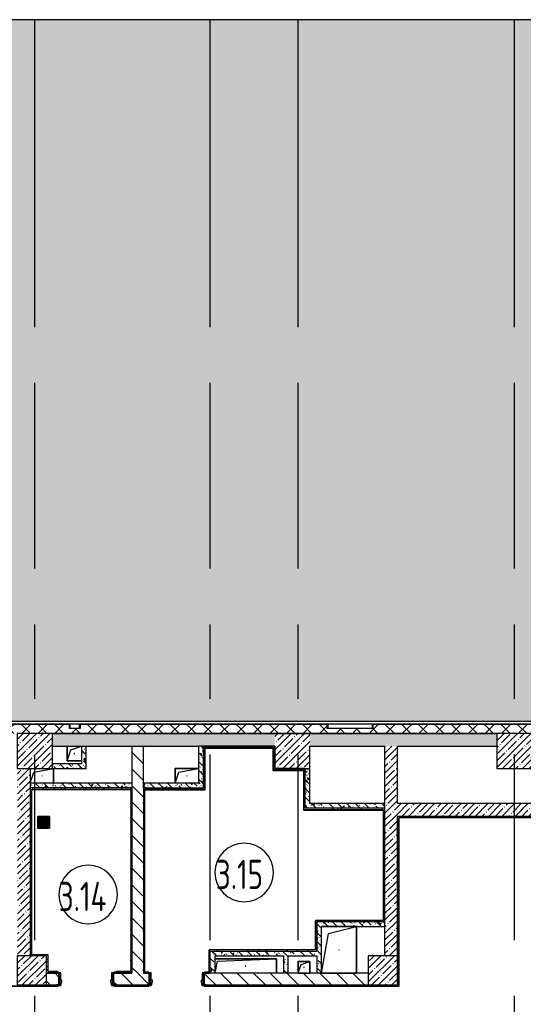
# Model space of a CAD drawing. Header units: millimetres. Extents: x -625 to 415037, y -3642 to 102118.
# Drawn here: x 302978 to 311587, y 10570 to 27400 of the extents above; entities that cross this region are included whole.
import ezdxf

# ---------------------------------------------------------------- set-up
doc = ezdxf.new("R2010")
doc.units = ezdxf.units.MM
doc.linetypes.add('Осевая', pattern=[6350, 1270, -952.5, 3175, -952.5])
for name, color, linetype, lineweight in [('A-AREA-IDEN', 7, 'Continuous', 9), ('A-DETL-2', 7, 'Continuous', 5), ('A-DOOR-FRAM-2', 7, 'Continuous', 5), ('A-GENM', 7, 'Continuous', 9), ('A-WALL', 7, 'Continuous', 5), ('I-WALL', 7, 'Continuous', 5), ('S-COLS', 7, 'Continuous', 9), ('S-COLS-1', 7, 'Continuous', 5), ('Оси', 7, 'Continuous', 9), ('Оси-2', 7, 'Осевая', 9)]:
    doc.layers.add(name, color=color, linetype=linetype, lineweight=lineweight)
doc.layers.add('A-AREA-PATT-3', color=7, linetype='Continuous', lineweight=5, true_color=0xe6fae8, transparency=1)
for name, color, linetype, lineweight, true_color in [('A-DETL-GENF-3', 7, 'Continuous', 9, 0xc0c0c0), ('A-DOOR-1', 7, 'Continuous', 5, 0xc0c0c0), ('A-DOOR-FRAM-1', 7, 'Continuous', 5, 0xc0c0c0), ('A-WALL-1', 9, 'Continuous', 5, 0x808080), ('A-WALL-FNSH-1', 9, 'Continuous', 5, 0x808080)]:
    doc.layers.add(name, color=color, linetype=linetype, lineweight=lineweight, true_color=true_color)
doc.layers.get('A-DOOR-1').off()
doc.styles.add('СПДС', font='ГОСТ тип А.ttf', dxfattribs={"width": 0.9})
pattern_1 = [(135, (289227.4, 1e-08), (-141.4214, -141.4214), [])]
pattern_2 = [(45, (-296.384, 164.685), (-14.1421, 14.1421), []), (135, (-296.384, 164.685), (-14.1421, -14.1421), [])]
pattern_3 = [(45, (289227.4, 1e-08), (-114.04925, 114.04925), []), (45, (289341.45, 1e-08), (-114.04925, 114.04925), [201.612, -40.322, 6.706, -33.617])]
pattern_4 = [(135, (289227.4, 1e-08), (-150.8683, -150.8683), [213.36, -35.56, 7.112, -35.56]), (135, (289227.4, 150.77), (-150.8683, -150.8683), []), (50, (289227.4, 1e-08), (255.0577, -22.3145), [26.67, -293.37]), (355, (289227.4, 1e-08), (-49.3404, 267.4791), [21.336, -234.696]), (100.451, (289248.66, -1.86), (205.7195, 245.1636), [22.666, -249.326]), (46.184, (289227.4, 71.12), (379.511, -58.86), [40.005, -440.055]), (96.636, (289259.03, 66.2), (332.3634, 346.399), [33.999, -373.989]), (351.184, (289227.4, 71.12), (332.367, 346.395), [32.004, -352.044]), (21, (289262.96, 53.34), (212.2602, -143.1711), [26.67, -293.37]), (326, (289262.96, 53.34), (86.5224, 257.8632), [21.336, -234.696]), (71.451, (289280.65, 41.4), (298.784, 114.69), [22.666, -249.326]), (37.5, (289227.4, 1e-08), (4.32385, 118.3775), [6.706, -225.146, 6.706, -231.546, -235.585]), (37.5, (289227.4, 1e-08), (4.32385, 118.3775), [-470.103, 6.706, -228.879]), (7.5, (289227.4, 1e-08), (93.5476, 140.2533), [6.706, -129.134, 6.706, -219.812, -89.789]), (7.5, (289227.4, 1e-08), (93.5476, 140.2533), [-362.356, 6.706, -83.083]), (327.5, (289148.1, 1e-08), (189.82734, -8.0202), [6.706, -82.194, 6.706, -270.662, -368.046]), (327.5, (289148.1, 1e-08), (189.82734, -8.0202), [-366.268, 6.706, -361.34]), (317.5, (289112.54, 1e-08), (207.3811, 35.5976), [6.706, -108.864, 6.706, -177.495, -261.366]), (317.5, (289112.54, 1e-08), (207.3811, 35.5976), [-299.771, 6.706, -254.66])]
pattern_5 = [(0, (289227.4, 1e-08), (243.84, 60.96), [20.117, -162.763, 20.117, -162.763, -975.36]), (0, (289227.4, 1e-08), (243.84, 60.96), [-365.76, 20.117, -345.643, 20.117, -162.763, -426.72]), (0, (289227.4, 1e-08), (243.84, 60.96), [-914.4, 20.117, -101.803, 20.117, -284.683]), (120, (289318.84, 30.48), (-174.71291, 180.69163), [20.117, -162.763, 20.117, -162.763, -975.36]), (120, (289318.84, 30.48), (-174.71291, 180.69163), [-365.76, 20.117, -345.643, 20.117, -162.763, -426.72]), (120, (289318.84, 30.48), (-174.71291, 180.69163), [-914.4, 20.117, -101.803, 20.117, -284.683]), (240, (289349.32, 152.4), (-69.12709, -241.65163), [20.117, -162.763, 20.117, -162.763, -975.36]), (240, (289349.32, 152.4), (-69.12709, -241.65163), [-365.76, 20.117, -345.643, 20.117, -162.763, -426.72]), (240, (289349.32, 152.4), (-69.12709, -241.65163), [-914.4, 20.117, -101.803, 20.117, -284.683])]

# ---------------------------------------------------------------- blocks, each defined once
blk = doc.blocks.new('BSC_Колонна _Прямоугольная - 600х600-V527-Объем проектирования 3 этажа')
at = {"layer": 'S-COLS-1'}
h = blk.add_hatch(dxfattribs=at)
h.set_pattern_fill('FP_25', color=256, style=0, pattern_type=2)
h.set_pattern_definition([(45, (-14010, -14900), (-114.0493, 114.0493), []), (45, (-13895.95, -14900), (-114.0493, 114.0493), [201.612, -40.322, 6.706, -33.617])])
h.paths.add_polyline_path([(-239, -300), (300, -300), (300, 300), (-300, 300), (-300, -300)])
for p, q in [((300, 300), (-300, 300)), ((-300, 300), (-300, -300)), ((300, -300), (300, 300)), ((-300, -300), (300, -300))]:
    blk.add_line(p, q, dxfattribs=at)
blk = doc.blocks.new('110_Дверь_СКБ_1Ст_Внутренняя1 - Д-7_п__950x2100h_Туалет EW30-32897972-Объем проектирования 3 этажа')
at = {"layer": 'A-DOOR-FRAM-2'}
h = blk.add_hatch(dxfattribs=at)
h.set_pattern_fill('FP_34', color=256, style=0, pattern_type=2)
h.set_pattern_definition(pattern_2)
h.paths.add_polyline_path([(-463, 100), (-463, -100), (-438, -100), (-438, 100)])
at = {"layer": 'A-DOOR-FRAM-1'}
for p, q in [((-423, 108), (-493, 108)), ((-493, 108), (-493, 100)), ((-493, 100), (-423, 100)), ((-438, 100), (-463, 100)), ((-463, 100), (-463, -100)), ((-413, 100), (-438, 100)), ((-438, 100), (-438, 20)), ((-438, -100), (-438, 100)), ((-423, 100), (-438, 100)), ((-438, 100), (-438, 99)), ((-438, 99), (-423, 99)), ((-438, 20), (-403, 20)), ((-423, 20), (-438, 20)), ((-438, 20), (-438, -100)), ((-423, 100), (-423, 108)), ((-423, 99), (-423, 100)), ((-423, -100), (-423, 20)), ((-413, 60), (-413, 100)), ((-403, 60), (-413, 60)), ((-403, 20), (-403, 60)), ((437, 60), (427, 60)), ((427, 60), (427, 20)), ((427, 20), (462, 20)), ((437, 100), (437, 60)), ((462, 100), (437, 100)), ((517, 108), (447, 108)), ((447, 108), (447, 100)), ((462, 100), (447, 100)), ((447, 100), (447, 99)), ((447, 100), (517, 100)), ((447, 99), (462, 99)), ((462, 20), (447, 20)), ((447, 20), (447, -100)), ((462, 20), (462, 100)), ((487, 100), (462, 100)), ((462, 100), (462, -100)), ((462, 99), (462, 100)), ((462, -100), (462, 20)), ((487, -100), (487, 100)), ((517, 100), (517, 108)), ((-423, -100), (-493, -100)), ((-493, -100), (-493, -108)), ((-493, -108), (-423, -108)), ((-463, -100), (-438, -100)), ((-438, -100), (-423, -100)), ((-423, -108), (-423, -100)), ((447, -100), (462, -100)), ((517, -100), (447, -100)), ((447, -100), (447, -108)), ((447, -108), (517, -108)), ((462, -100), (487, -100)), ((517, -108), (517, -100))]:
    blk.add_line(p, q, dxfattribs=at)
blk = doc.blocks.new('110_Дверь_СКБ_1Ст_Внутренняя1 - Д-7_п__950x2100h_Туалет-32491181-Объем проектирования 3 этажа')
at = {"layer": 'A-DOOR-FRAM-2'}
h = blk.add_hatch(dxfattribs=at)
h.set_pattern_fill('FP_34', color=256, style=0, pattern_type=2)
h.set_pattern_definition(pattern_2)
h.paths.add_polyline_path([(-438, 100), (-463, 99), (-463, -100), (-438, -98), (-438, 99)])
at = {"layer": 'A-DOOR-FRAM-1'}
for p, q in [((-423, 108), (-493, 108)), ((-493, 108), (-493, 100)), ((-493, 100), (-423, 100)), ((-438, 100), (-463, 100)), ((-463, 100), (-463, -100)), ((-413, 100), (-438, 100)), ((-438, 100), (-438, 20)), ((-438, -100), (-438, 100)), ((-423, 100), (-438, 100)), ((-438, 100), (-438, 99)), ((-438, 99), (-423, 99)), ((-438, 20), (-403, 20)), ((-423, 20), (-438, 20)), ((-438, 20), (-438, -100)), ((-423, 100), (-423, 108)), ((-423, 99), (-423, 100)), ((-423, -100), (-423, 20)), ((-413, 60), (-413, 100)), ((-403, 60), (-413, 60)), ((-403, 20), (-403, 60)), ((437, 60), (427, 60)), ((427, 60), (427, 20)), ((427, 20), (462, 20)), ((437, 100), (437, 60)), ((462, 100), (437, 100)), ((517, 108), (447, 108)), ((447, 108), (447, 100)), ((462, 100), (447, 100)), ((447, 100), (447, 99)), ((447, 100), (517, 100)), ((447, 99), (462, 99)), ((462, 20), (447, 20)), ((447, 20), (447, -100)), ((462, 20), (462, 100)), ((487, 100), (462, 100)), ((462, 100), (462, -100)), ((462, 99), (462, 100)), ((462, -100), (462, 20)), ((487, -100), (487, 100)), ((517, 100), (517, 108)), ((-423, -100), (-493, -100)), ((-493, -100), (-493, -108)), ((-493, -108), (-423, -108)), ((-463, -100), (-438, -100)), ((-438, -100), (-423, -100)), ((-423, -108), (-423, -100)), ((447, -100), (462, -100)), ((517, -100), (447, -100)), ((447, -100), (447, -108)), ((447, -108), (517, -108)), ((462, -100), (487, -100)), ((517, -108), (517, -100))]:
    blk.add_line(p, q, dxfattribs=at)
blk = doc.blocks.new('BSC_Колонна _Прямоугольная - 500х500-V561-Объем проектирования 3 этажа')
at = {"layer": 'S-COLS-1'}
h = blk.add_hatch(dxfattribs=at)
h.set_pattern_fill('FP_103', color=256, style=0, pattern_type=2)
h.set_pattern_definition([(45, (-19960, -11150), (-114.0493, 114.0493), []), (45, (-19845.95, -11150), (-114.0493, 114.0493), [201.613, -40.323, 6.706, -33.617])])
h.paths.add_polyline_path([(10, -250), (250, -250), (250, 250), (-250, 250), (-250, -250)])
for p, q in [((250, 250), (-250, 250)), ((-250, 250), (-250, -250)), ((250, -250), (250, 250)), ((-250, -250), (250, -250))]:
    blk.add_line(p, q, dxfattribs=at)
blk = doc.blocks.new('GM_Отверстие прямоугольное _в плите_ - Отверстие-21608683-Объем проектирования 3 этажа')
at = {"layer": 'A-GENM'}
for p, q in [((-200, -125), (-200, 125)), ((-200, 125), (200, 125)), ((200, 125), (-200, 125)), ((-200, 125), (-200, -125)), ((-200, -125), (-138, 62)), ((-138, 62), (200, 125))]:
    blk.add_line(p, q, dxfattribs=at)
for start, end in [(360, 180), (180, 360)]:
    blk.add_arc((0, 0), 2.5, start, end, dxfattribs=at)
blk = doc.blocks.new('GM_Отверстие прямоугольное _в плите_ - Отверстие-V588-Объем проектирования 3 этажа')
at = {"layer": 'A-GENM'}
for p, q in [((-200, -125), (-138, 62)), ((-138, 62), (200, 125)), ((200, 125), (200, -125)), ((200, -125), (200, 125))]:
    blk.add_line(p, q, dxfattribs=at)
for start, end in [(360, 180), (180, 360)]:
    blk.add_arc((0, 0), 2.5, start, end, dxfattribs=at)
blk = doc.blocks.new('GM_Отверстие прямоугольное _в плите_ - Отверстие-21611859-Объем проектирования 3 этажа')
at = {"layer": 'A-GENM'}
for p, q in [((-100, -100), (-100, 100)), ((-100, 100), (100, 100)), ((100, 100), (-100, 100)), ((-100, 100), (-100, -100)), ((-100, -100), (-50, 50)), ((-50, 50), (100, 100)), ((100, 100), (100, -100)), ((100, -100), (100, 100)), ((100, -100), (-100, -100)), ((-100, -100), (100, -100))]:
    blk.add_line(p, q, dxfattribs=at)
for start, end in [(360, 180), (180, 360)]:
    blk.add_arc((0, 0), 2.5, start, end, dxfattribs=at)
blk = doc.blocks.new('BSC_Колонна _Прямоугольная - 500х500-V603-Объем проектирования 3 этажа')
at = {"layer": 'S-COLS-1'}
h = blk.add_hatch(dxfattribs=at)
h.set_pattern_fill('FP_139', color=256, style=0, pattern_type=2)
h.set_pattern_definition([(45, (-13960, -11150), (-114.0493, 114.0493), []), (45, (-13845.95, -11150), (-114.0493, 114.0493), [201.612, -40.322, 6.706, -33.617])])
h.paths.add_polyline_path([(-250, -250), (250, -250), (250, 250), (-250, 248), (-250, -250)])
for p, q in [((250, 250), (-250, 250)), ((-250, 250), (-250, -250)), ((250, -250), (250, 250)), ((-250, -250), (250, -250))]:
    blk.add_line(p, q, dxfattribs=at)
blk = doc.blocks.new('BSC_Колонна _Прямоугольная - 600х600-V604-Объем проектирования 3 этажа')
at = {"layer": 'S-COLS-1'}
h = blk.add_hatch(dxfattribs=at)
h.set_pattern_fill('FP_144', color=256, style=0, pattern_type=2)
h.set_pattern_definition([(45, (-22210, -14900), (-114.0493, 114.0493), []), (45, (-22095.95, -14900), (-114.0493, 114.0493), [201.613, -40.323, 6.706, -33.617])])
h.paths.add_polyline_path([(-300, -300), (300, -300), (300, 300), (-300, 300), (-300, 80)])
for p, q in [((300, 300), (-300, 300)), ((-300, 300), (-300, -300)), ((300, -300), (300, 300)), ((-300, -300), (300, -300))]:
    blk.add_line(p, q, dxfattribs=at)
blk = doc.blocks.new('GM_Отверстие прямоугольное _в плите_ - Отверстие-21987052-Объем проектирования 3 этажа')
at = {"layer": 'A-GENM'}
for p, q in [((-525, 125), (525, 125)), ((525, 125), (-525, 125)), ((-525, -125), (-483, 83)), ((-483, 83), (525, 125)), ((525, 125), (525, -125)), ((525, -125), (525, 125))]:
    blk.add_line(p, q, dxfattribs=at)
for start, end in [(360, 180), (180, 360)]:
    blk.add_arc((0, 0), 2.5, start, end, dxfattribs=at)
blk = doc.blocks.new('GM_Отверстие прямоугольное _в плите_ - Отверстие-21987212-Объем проектирования 3 этажа')
at = {"layer": 'A-GENM'}
for p, q in [((-300, 400), (300, 400)), ((300, 400), (-300, 400)), ((-180, 280), (300, 400)), ((300, 400), (300, -400)), ((300, -400), (300, 400)), ((-300, -400), (-180, 280)), ((300, -400), (-300, -400)), ((-300, -400), (300, -400))]:
    blk.add_line(p, q, dxfattribs=at)
for start, end in [(360, 180), (180, 360)]:
    blk.add_arc((0, 0), 2.5, start, end, dxfattribs=at)
blk = doc.blocks.new('GM_Отверстие прямоугольное _в плите_ - Отверстие-V610-Объем проектирования 3 этажа')
at = {"layer": 'A-GENM'}
for p, q in [((-100, -100), (-100, 100)), ((-100, 100), (100, 100)), ((100, 100), (-100, 100)), ((-100, 100), (-100, -100)), ((-100, -100), (-50, 50)), ((-50, 50), (100, 100)), ((100, 100), (100, -100)), ((100, -100), (100, 100)), ((100, -100), (-100, -100)), ((-100, -100), (100, -100))]:
    blk.add_line(p, q, dxfattribs=at)
for start, end in [(360, 180), (180, 360)]:
    blk.add_arc((0, 0), 2.5, start, end, dxfattribs=at)
blk = doc.blocks.new('Уголок вложенный - Уголок вложенный-23831105-Объем проектирования 3 этажа')
at = {"layer": 'A-GENM'}
for p, q in [((24357, 15365), (24437, 15365)), ((24357, 15361), (24357, 15365)), ((24421, 15358), (24360, 15358)), ((24430, 15288), (24430, 15349)), ((24437, 15365), (24437, 15285)), ((24437, 15285), (24433, 15285))]:
    blk.add_line(p, q, dxfattribs=at)
at = {"layer": 'A-GENM', "flags": 128}
for points in [[(24360, 15358), (24360, 15358), (24359, 15358), (24358, 15359), (24358, 15359), (24358, 15360), (24357, 15360), (24357, 15361)], [(24430, 15349), (24430, 15351), (24429, 15353), (24428, 15355), (24427, 15356), (24425, 15357), (24423, 15358), (24421, 15358)], [(24433, 15285), (24433, 15285), (24432, 15285), (24431, 15286), (24431, 15286), (24431, 15287), (24430, 15287), (24430, 15288)]]:
    blk.add_lwpolyline(points, dxfattribs=at)
blk = doc.blocks.new('Уголок вложенный - Уголок вложенный-V635-Объем проектирования 3 этажа')
at = {"layer": 'A-GENM'}
for p, q in [((25603, 15365), (25683, 15365)), ((25603, 15285), (25603, 15365)), ((25610, 15349), (25610, 15288)), ((25680, 15358), (25619, 15358)), ((25683, 15365), (25683, 15361)), ((25607, 15285), (25603, 15285))]:
    blk.add_line(p, q, dxfattribs=at)
at = {"layer": 'A-GENM', "flags": 128}
for points in [[(25619, 15358), (25617, 15358), (25615, 15357), (25614, 15356), (25612, 15355), (25611, 15353), (25610, 15351), (25610, 15349)], [(25683, 15361), (25683, 15360), (25683, 15360), (25683, 15359), (25682, 15359), (25682, 15358), (25681, 15358), (25680, 15358)], [(25610, 15288), (25610, 15287), (25610, 15287), (25610, 15286), (25609, 15286), (25609, 15285), (25608, 15285), (25607, 15285)]]:
    blk.add_lwpolyline(points, dxfattribs=at)
blk = doc.blocks.new('Уголок вложенный - Уголок вложенный-V636-Объем проектирования 3 этажа')
at = {"layer": 'A-GENM'}
for p, q in [((18937, 15361), (18937, 15365)), ((19003, 15358), (19001, 15358)), ((19010, 15349), (19010, 15351)), ((19017, 15365), (19783, 15365)), ((19790, 15351), (19790, 15349)), ((19799, 15358), (19797, 15358)), ((19863, 15365), (19863, 15361)), ((19017, 15285), (19013, 15285)), ((19783, 15285), (19017, 15285)), ((19787, 15285), (19783, 15285))]:
    blk.add_line(p, q, dxfattribs=at)
at = {"layer": 'A-GENM', "flags": 128}
for points in [[(18939, 15358), (18939, 15358), (18938, 15359), (18938, 15359), (18937, 15360), (18937, 15360), (18937, 15361)], [(19863, 15361), (19863, 15360), (19863, 15360), (19862, 15359), (19862, 15359), (19861, 15358), (19861, 15358)], [(19013, 15285), (19012, 15285), (19012, 15285), (19011, 15286), (19011, 15286), (19010, 15287), (19010, 15287)], [(19790, 15287), (19790, 15287), (19789, 15286), (19789, 15286), (19788, 15285), (19788, 15285), (19787, 15285)]]:
    blk.add_lwpolyline(points, dxfattribs=at)
blk = doc.blocks.new('GM_Отверстие прямоугольное _в плите_ - Отверстие-V645-Объем проектирования 3 этажа')
at = {"layer": 'A-GENM'}
for p, q in [((-125, -125), (-125, 125)), ((-125, 125), (-125, -125)), ((-125, -125), (-62.5, 62.5)), ((-62.5, 62.5), (125, 125)), ((125, -125), (-125, -125)), ((-125, -125), (125, -125))]:
    blk.add_line(p, q, dxfattribs=at)
for start, end in [(360, 180), (180, 360)]:
    blk.add_arc((0, 0), 2.5, start, end, dxfattribs=at)
blk = doc.blocks.new('Уголок вложенный - Уголок вложенный-23964580-Объем проектирования 3 этажа')
at = {"layer": 'A-GENM'}
for p, q in [((14530, 15365), (14610, 15365)), ((14530, 15361), (14530, 15365)), ((14594, 15358), (14533, 15358)), ((14603, 15288), (14603, 15349)), ((14610, 15365), (14610, 15285)), ((14610, 15285), (14606, 15285))]:
    blk.add_line(p, q, dxfattribs=at)
at = {"layer": 'A-GENM', "flags": 128}
for points in [[(14533, 15358), (14532, 15358), (14532, 15358), (14531, 15359), (14531, 15359), (14530, 15360), (14530, 15360), (14530, 15361)], [(14603, 15349), (14603, 15351), (14602, 15353), (14601, 15355), (14600, 15356), (14598, 15357), (14596, 15358), (14594, 15358)], [(14606, 15285), (14605, 15285), (14605, 15285), (14604, 15286), (14604, 15286), (14603, 15287), (14603, 15287), (14603, 15288)]]:
    blk.add_lwpolyline(points, dxfattribs=at)
blk = doc.blocks.new('Уголок вложенный - Уголок вложенный-V646-Объем проектирования 3 этажа')
at = {"layer": 'A-GENM'}
for p, q in [((14776, 15365), (14856, 15365)), ((14776, 15285), (14776, 15365)), ((14783, 15349), (14783, 15288)), ((14853, 15358), (14792, 15358)), ((14856, 15365), (14856, 15361)), ((14780, 15285), (14776, 15285))]:
    blk.add_line(p, q, dxfattribs=at)
at = {"layer": 'A-GENM', "flags": 128}
for points in [[(14792, 15358), (14790, 15358), (14788, 15357), (14786, 15356), (14785, 15355), (14784, 15353), (14783, 15351), (14783, 15349)], [(14856, 15361), (14856, 15360), (14856, 15360), (14855, 15359), (14855, 15359), (14854, 15358), (14854, 15358), (14853, 15358)], [(14783, 15288), (14783, 15287), (14783, 15287), (14782, 15286), (14782, 15286), (14781, 15285), (14781, 15285), (14780, 15285)]]:
    blk.add_lwpolyline(points, dxfattribs=at)
blk = doc.blocks.new('Уголок вложенный - Уголок вложенный-V647-Объем проектирования 3 этажа')
at = {"layer": 'A-GENM'}
for p, q in [((14530, 15361), (14530, 15365)), ((14596, 15358), (14594, 15358)), ((14603, 15349), (14603, 15351)), ((14610, 15365), (14776, 15365)), ((14783, 15351), (14783, 15349)), ((14792, 15358), (14790, 15358)), ((14856, 15365), (14856, 15361)), ((14610, 15285), (14606, 15285)), ((14776, 15285), (14610, 15285)), ((14780, 15285), (14776, 15285))]:
    blk.add_line(p, q, dxfattribs=at)
at = {"layer": 'A-GENM', "flags": 128}
for points in [[(14532, 15358), (14532, 15358), (14531, 15359), (14531, 15359), (14530, 15360), (14530, 15360), (14530, 15361)], [(14856, 15361), (14856, 15360), (14856, 15360), (14855, 15359), (14855, 15359), (14854, 15358), (14854, 15358)], [(14606, 15285), (14605, 15285), (14605, 15285), (14604, 15286), (14604, 15286), (14603, 15287), (14603, 15287)], [(14783, 15287), (14783, 15287), (14782, 15286), (14782, 15286), (14781, 15285), (14781, 15285), (14780, 15285)]]:
    blk.add_lwpolyline(points, dxfattribs=at)
blk = doc.blocks.new('Марка_Помещения - Номер-25198446-Объем проектирования 3 этажа')
at = {"layer": 'A-AREA-IDEN'}
for start, end in [(360, 180), (180, 360)]:
    blk.add_arc((0, 0), 2.5, start, end, dxfattribs=at)

msp = doc.modelspace()

# ---------------------------------------------------------------- hatches: boundary and pattern name
at = {"layer": 'A-AREA-PATT-3'}
msp.add_hatch(color=256, dxfattribs=at).paths.add_polyline_path([(303288, 13579), (303488, 13579), (303488, 13779), (303288, 13779)])
at = {"layer": 'A-DETL-GENF-3'}
msp.add_hatch(color=256, dxfattribs=at).paths.add_polyline_path([(343247, 11900), (355387, 11900), (355387, 12300), (355747, 12300), (355747, 27340), (331147, 27340), (331147, 23880), (323147, 23880), (323147, 27400), (289007, 27400), (289007, 15407), (331607, 15407), (331607, 12300), (332007, 12300), (332007, 11900), (341137, 11900)])
at = {"layer": 'A-WALL'}
h = msp.add_hatch(dxfattribs=at)
h.set_pattern_fill('FP_24', color=256, style=0, pattern_type=2)
h.set_pattern_definition([(45, (289227.4, 1e-08), (-141.4214, 141.4214), []), (135, (289227.4, 1e-08), (-141.4214, -141.4214), [])])
h.paths.add_polyline_path([(327735, 15200), (331387, 15200), (331387, 15350), (327037, 15350), (327037, 15200), (327497, 15200)])
h.paths.add_polyline_path([(303543, 15200), (321337, 15200), (321337, 15350), (314838, 15349), (314838, 15288), (314831, 15285), (313665, 15285), (313658, 15288), (313658, 15350), (309017, 15349), (309017, 15288), (309010, 15285), (308244, 15285), (308237, 15288), (308237, 15350), (304010, 15349), (304010, 15288), (304003, 15285), (303837, 15285), (303830, 15288), (303830, 15350), (302087, 15350), (302087, 15200), (303537, 15200)])
h.paths.add_polyline_path([(289117, 15200), (295987, 15200), (295987, 15350), (289267, 15350), (289267, 15293), (289117, 15293)])
h.paths.add_polyline_path([(322857, 15200), (322987, 15200), (322987, 15350), (322837, 15350), (322837, 15200)])
h.paths.add_polyline_path([(298987, 15200), (298987, 15350), (298387, 15350), (298387, 15200)])
h.paths.add_polyline_path([(323887, 15200), (324637, 15200), (324637, 15350), (323887, 15350)])
h.paths.add_polyline_path([(297487, 15200), (297487, 15350), (296887, 15350), (296887, 15200)])
h.paths.add_polyline_path([(322237, 15200), (322467, 15200), (322467, 15350), (322237, 15350), (322237, 15218)])
at = {"layer": 'I-WALL'}
h = msp.add_hatch(dxfattribs=at)
h.set_pattern_fill('FP_1', color=256, style=0, pattern_type=2)
h.set_pattern_definition(pattern_3)
h.paths.add_polyline_path([(304866, 14980), (307338, 14980), (307338, 15200), (303537, 15200), (303537, 14980), (304117, 14980)])
h.paths.add_polyline_path([(321009, 14980), (321337, 14980), (321337, 15200), (319837, 15200), (319837, 14980), (320989, 14980)])
h.paths.add_polyline_path([(309437, 14980), (311137, 14980), (311137, 15200), (307938, 15200), (307938, 14980), (309217, 14980)])
h.paths.add_polyline_path([(319237, 14980), (319237, 15200), (315637, 15200), (315637, 14980), (317187, 14980)])
h.paths.add_polyline_path([(315037, 14980), (315037, 15200), (311737, 15200), (311737, 14980), (314964, 14980)])
h = msp.add_hatch(dxfattribs=at)
h.set_pattern_fill('FP_41', color=256, style=0, pattern_type=2)
h.set_pattern_definition(pattern_4)
h.paths.add_polyline_path([(304037, 14680), (304117, 14680), (304117, 14980), (304037, 14980), (304037, 14730)])
h = msp.add_hatch(dxfattribs=at)
h.set_pattern_fill('FP_23', color=256, style=0, pattern_type=2)
h.set_pattern_definition(pattern_1)
h.paths.add_polyline_path([(304897, 11100), (305097, 11100), (305097, 14980), (304897, 14980), (304897, 11131)])
h = msp.add_hatch(dxfattribs=at)
h.set_pattern_fill('FP_41', color=256, style=0, pattern_type=2)
h.set_pattern_definition(pattern_4)
h.paths.add_polyline_path([(306117, 14350), (306116, 14980), (306037, 14980), (306037, 14350)])
h = msp.add_hatch(dxfattribs=at)
h.set_pattern_fill('FP_191', color=256, style=0, pattern_type=2)
h.set_pattern_definition(pattern_5)
h.paths.add_polyline_path([(306117, 14960), (307318, 14960), (307318, 14980), (306117, 14980)])
h = msp.add_hatch(dxfattribs=at)
h.set_pattern_fill('FP_191', color=256, style=0, pattern_type=2)
h.set_pattern_definition(pattern_5)
h.paths.add_polyline_path([(307318, 14600), (307338, 14600), (307338, 14980), (307318, 14980), (307318, 14949)])
h = msp.add_hatch(dxfattribs=at)
h.set_pattern_fill('FP_1', color=256, style=0, pattern_type=2)
h.set_pattern_definition(pattern_3)
h.paths.add_polyline_path([(309217, 11400), (309437, 11400), (309437, 14980), (309217, 14980), (309217, 11902)])
h = msp.add_hatch(dxfattribs=at)
h.set_pattern_fill('FP_191', color=256, style=0, pattern_type=2)
h.set_pattern_definition(pattern_5)
h.paths.add_polyline_path([(306137, 14250), (306137, 14960), (306117, 14960), (306117, 14250)])
for points in [[(306138, 14249), (306149, 14250), (306149, 14960), (306138, 14960), (306138, 14250)], [(307307, 14949), (307318, 14949), (307318, 14960), (306149, 14960), (306149, 14949), (306262, 14949)], [(307307, 14569), (307318, 14569), (307318, 14949), (307307, 14949), (307307, 14577)], [(307838, 13889), (307838, 14569), (307827, 14580), (307827, 13889), (307830, 13889)], [(304877, 14239), (304877, 14250), (303178, 14250), (303178, 14239), (304866, 14239)], [(303178, 11420), (303189, 11420), (303189, 14239), (303178, 14239), (303178, 11431)], [(304877, 11131), (304877, 14239), (304866, 14239), (304866, 11131)], [(306137, 14238), (306149, 14238), (306149, 14249), (305118, 14247), (305118, 14238), (306117, 14238)], [(307838, 13889), (309197, 13889), (309197, 13900), (307838, 13900)], [(303457, 11420), (303468, 11420), (303468, 11431), (303189, 11431), (303189, 11420), (303437, 11420)], [(303457, 11120), (303468, 11120), (303468, 11420), (303457, 11420), (303457, 11121)]]:
    msp.add_hatch(color=256, dxfattribs=at).paths.add_polyline_path(points)
h = msp.add_hatch(dxfattribs=at)
h.set_pattern_fill('FP_41', color=256, style=0, pattern_type=2)
h.set_pattern_definition(pattern_4)
h.paths.add_polyline_path([(304117, 14600), (304117, 14680), (303537, 14680), (303537, 14600), (304087, 14600)])
h = msp.add_hatch(dxfattribs=at)
h.set_pattern_fill('FP_1', color=256, style=0, pattern_type=2)
h.set_pattern_definition(pattern_3)
h.paths.add_polyline_path([(303158, 11400), (303158, 14600), (302938, 14600), (302938, 11400), (302999, 11400)])
h = msp.add_hatch(color=256, dxfattribs=at)
h.paths.add_polyline_path([(307827, 14580), (307318, 14580), (307318, 14569), (307827, 14569)])
h.paths.add_polyline_path([(307838, 14569), (307837, 14580), (307827, 14580), (307832, 14574)])
h = msp.add_hatch(dxfattribs=at)
h.set_pattern_fill('FP_191', color=256, style=0, pattern_type=2)
h.set_pattern_definition(pattern_5)
h.paths.add_polyline_path([(307858, 13920), (307858, 14600), (307838, 14600), (307838, 13920)])
h = msp.add_hatch(dxfattribs=at)
h.set_pattern_fill('FP_41', color=256, style=0, pattern_type=2)
h.set_pattern_definition(pattern_4)
h.paths.add_polyline_path([(307858, 13920), (307938, 13920), (307938, 14590), (307858, 14590), (307858, 14000)])
h = msp.add_hatch(dxfattribs=at)
h.set_pattern_fill('FP_41', color=256, style=0, pattern_type=2)
h.set_pattern_definition(pattern_4)
h.paths.add_polyline_path([(304897, 14270), (304897, 14350), (303158, 14350), (303158, 14270), (304877, 14270)])
h = msp.add_hatch(dxfattribs=at)
h.set_pattern_fill('FP_41', color=256, style=0, pattern_type=2)
h.set_pattern_definition(pattern_4)
h.paths.add_polyline_path([(305097, 14270), (306117, 14270), (306117, 14350), (305097, 14350)])
h = msp.add_hatch(dxfattribs=at)
h.set_pattern_fill('FP_191', color=256, style=0, pattern_type=2)
h.set_pattern_definition(pattern_5)
h.paths.add_polyline_path([(303468, 14250), (304877, 14250), (304877, 14270), (303158, 14270), (303158, 14250), (303189, 14250)])
h = msp.add_hatch(dxfattribs=at)
h.set_pattern_fill('FP_191', color=256, style=0, pattern_type=2)
h.set_pattern_definition(pattern_5)
h.paths.add_polyline_path([(303158, 11400), (303178, 11400), (303178, 14250), (303158, 14250), (303158, 11431)])
h = msp.add_hatch(dxfattribs=at)
h.set_pattern_fill('FP_191', color=256, style=0, pattern_type=2)
h.set_pattern_definition(pattern_5)
h.paths.add_polyline_path([(304877, 11100), (304897, 11100), (304897, 14270), (304877, 14270), (304877, 11120)])
h = msp.add_hatch(dxfattribs=at)
h.set_pattern_fill('FP_191', color=256, style=0, pattern_type=2)
h.set_pattern_definition(pattern_5)
h.paths.add_polyline_path([(306117, 14250), (306117, 14270), (305097, 14270), (305097, 14250), (306037, 14250)])
h = msp.add_hatch(dxfattribs=at)
h.set_pattern_fill('FP_191', color=256, style=0, pattern_type=2)
h.set_pattern_definition(pattern_5)
h.paths.add_polyline_path([(305097, 11100), (305117, 11100), (305117, 14249), (305097, 14250), (305097, 11120)])
h = msp.add_hatch(dxfattribs=at)
h.set_pattern_fill('FP_41', color=256, style=0, pattern_type=2)
h.set_pattern_definition(pattern_4)
h.paths.add_polyline_path([(309217, 13920), (309217, 14000), (307938, 14000), (307938, 13920), (309197, 13920)])
h = msp.add_hatch(dxfattribs=at)
h.set_pattern_fill('FP_1', color=256, style=0, pattern_type=2)
h.set_pattern_definition(pattern_3)
h.paths.add_polyline_path([(316987, 13780), (320237, 13780), (320237, 14000), (309437, 14000), (309437, 13780), (314964, 13780)])
h = msp.add_hatch(dxfattribs=at)
h.set_pattern_fill('FP_191', color=256, style=0, pattern_type=2)
h.set_pattern_definition(pattern_5)
h.paths.add_polyline_path([(309197, 13900), (309197, 13920), (307838, 13920), (307838, 13900), (309197, 13900)])
h = msp.add_hatch(dxfattribs=at)
h.set_pattern_fill('FP_191', color=256, style=0, pattern_type=2)
h.set_pattern_definition(pattern_5)
h.paths.add_polyline_path([(309217, 12002), (309217, 13920), (309197, 13899), (309197, 12003)])
h.paths.add_polyline_path([(309197, 13900), (309217, 13920), (309197, 13920)])
h = msp.add_hatch(dxfattribs=at)
h.set_pattern_fill('FP_191', color=256, style=0, pattern_type=2)
h.set_pattern_definition(pattern_5)
h.paths.add_polyline_path([(309437, 10900), (309457, 10900), (309457, 13780), (309437, 13780), (309437, 10973)])
h = msp.add_hatch(dxfattribs=at)
h.set_pattern_fill('FP_191', color=256, style=0, pattern_type=2)
h.set_pattern_definition(pattern_5)
h.paths.add_polyline_path([(319315, 13760), (321009, 13760), (321009, 13780), (309457, 13780), (309459, 13760), (317833, 13760)])
h = msp.add_hatch(dxfattribs=at)
h.set_pattern_fill('FP_191', color=256, style=0, pattern_type=2)
h.set_pattern_definition(pattern_5)
h.paths.add_polyline_path([(308057, 11480), (308057, 12002), (308037, 12000), (308038, 11500)])
h.paths.add_polyline_path([(308057, 11480), (308037, 11500), (308037, 11480)])
h = msp.add_hatch(dxfattribs=at)
h.set_pattern_fill('FP_191', color=256, style=0, pattern_type=2)
h.set_pattern_definition(pattern_5)
h.paths.add_polyline_path([(308057, 11982), (309217, 11982), (309217, 12002), (308057, 12000)])
h = msp.add_hatch(dxfattribs=at)
h.set_pattern_fill('FP_41', color=256, style=0, pattern_type=2)
h.set_pattern_definition(pattern_4)
h.paths.add_polyline_path([(308057, 11100), (308137, 11100), (308137, 11982), (308057, 11982), (308057, 11112)])
h = msp.add_hatch(dxfattribs=at)
h.set_pattern_fill('FP_41', color=256, style=0, pattern_type=2)
h.set_pattern_definition(pattern_4)
h.paths.add_polyline_path([(308137, 11902), (309217, 11902), (309217, 11982), (308137, 11982)])
h = msp.add_hatch(dxfattribs=at)
h.set_pattern_fill('FP_191', color=256, style=0, pattern_type=2)
h.set_pattern_definition(pattern_5)
h.paths.add_polyline_path([(306237, 11120), (306237, 11500), (306217, 11500), (306217, 11121)])
h = msp.add_hatch(dxfattribs=at)
h.set_pattern_fill('FP_191', color=256, style=0, pattern_type=2)
h.set_pattern_definition(pattern_5)
h.paths.add_polyline_path([(306237, 11480), (308037, 11480), (308037, 11500), (306237, 11500)])
h = msp.add_hatch(dxfattribs=at)
h.set_pattern_fill('FP_41', color=256, style=0, pattern_type=2)
h.set_pattern_definition(pattern_4)
h.paths.add_polyline_path([(306262, 11100), (306317, 11100), (306317, 11480), (306237, 11480), (306237, 11100)])
h = msp.add_hatch(dxfattribs=at)
h.set_pattern_fill('FP_41', color=256, style=0, pattern_type=2)
h.set_pattern_definition(pattern_4)
h.paths.add_polyline_path([(306317, 11400), (308057, 11400), (308057, 11480), (306317, 11480)])
h = msp.add_hatch(dxfattribs=at)
h.set_pattern_fill('FP_191', color=256, style=0, pattern_type=2)
h.set_pattern_definition(pattern_5)
h.paths.add_polyline_path([(303457, 11100), (303457, 11400), (303437, 11400), (303437, 11100)])
h = msp.add_hatch(dxfattribs=at)
h.set_pattern_fill('FP_41', color=256, style=0, pattern_type=2)
h.set_pattern_definition(pattern_4)
h.paths.add_polyline_path([(307567, 11100), (307567, 11400), (307487, 11400), (307487, 11100)])
h = msp.add_hatch(dxfattribs=at)
h.set_pattern_fill('FP_191', color=256, style=0, pattern_type=2)
h.set_pattern_definition(pattern_5)
h.paths.add_polyline_path([(304866, 11100), (304877, 11100), (304877, 11120), (304588, 11120), (304588, 11108), (304618, 11108), (304618, 11100), (304630, 11100)])
h.paths.add_polyline_path([(303457, 11100), (303608, 11100), (303608, 11108), (303638, 11108), (303638, 11120), (303457, 11120)])
h = msp.add_hatch(color=256, dxfattribs=at)
h.paths.add_polyline_path([(304630, 11120), (304877, 11120), (304877, 11131), (304588, 11131), (304588, 11120)])
h.paths.add_polyline_path([(303543, 11120), (303638, 11120), (303638, 11131), (303468, 11131), (303468, 11120)])
h = msp.add_hatch(dxfattribs=at)
h.set_pattern_fill('FP_191', color=256, style=0, pattern_type=2)
h.set_pattern_definition(pattern_5)
h.paths.add_polyline_path([(306237, 11100), (306237, 11120), (306137, 11120), (306137, 11108), (306167, 11107), (306167, 11100), (306232, 11100)])
h.paths.add_polyline_path([(305117, 11100), (305157, 11100), (305157, 11108), (305187, 11108), (305187, 11120), (305118, 11120), (305118, 11102)])
h = msp.add_hatch(dxfattribs=at)
h.set_pattern_fill('FP_23', color=256, style=0, pattern_type=2)
h.set_pattern_definition(pattern_1)
h.paths.add_polyline_path([(308937, 10900), (308937, 11100), (306137, 11100), (306137, 10900), (308438, 10900)])
h.paths.add_polyline_path([(303437, 10900), (303638, 10901), (303638, 11100), (303437, 11100)])
h.paths.add_polyline_path([(304588, 10900), (305187, 10900), (305187, 11100), (304588, 11100), (304588, 10901)])
h = msp.add_hatch(dxfattribs=at)
h.set_pattern_fill('FP_191', color=256, style=0, pattern_type=2)
h.set_pattern_definition(pattern_5)
h.paths.add_polyline_path([(309158, 10880), (309457, 10880), (309457, 10900), (306167, 10900), (306167, 10892), (306137, 10891), (306137, 10880), (308438, 10880)])
h.paths.add_polyline_path([(302938, 10880), (303638, 10880), (303638, 10892), (303608, 10892), (303608, 10900), (302189, 10898), (302189, 10880), (302455, 10880)])
h.paths.add_polyline_path([(304588, 10880), (305187, 10880), (305187, 10892), (305157, 10892), (305157, 10900), (304618, 10900), (304618, 10892), (304588, 10892), (304588, 10887)])
at = {"layer": 'S-COLS-1'}
h = msp.add_hatch(dxfattribs=at)
h.set_pattern_fill('FP_1', color=256, style=0, pattern_type=2)
h.set_pattern_definition(pattern_3)
h.paths.add_polyline_path([(307350, 14600), (307938, 14600), (307938, 15200), (307338, 15200), (307338, 14600)])

# ---------------------------------------------------------------- linework, layer by layer
at = {"layer": 'A-DETL-2'}
for p, q in [((323147, 27400), (289007, 27400)), ((289007, 15407), (331607, 15407))]:
    msp.add_line(p, q, dxfattribs=at)
at = {"layer": 'A-WALL'}
for p, q in [((303830, 15353), (302087, 15353)), ((303831, 15350), (302087, 15350)), ((308238, 15350), (304010, 15350)), ((308237, 15353), (304011, 15353)), ((313658, 15350), (309017, 15350)), ((313657, 15353), (309018, 15353)), ((307338, 15200), (303537, 15200)), ((311137, 15200), (307938, 15200)), ((307338, 14980), (306037, 14980)), ((306117, 14980), (306117, 14270)), ((309217, 14980), (309217, 11400)), ((307318, 14580), (307318, 14960)), ((303158, 14600), (303158, 11400)), ((307838, 14580), (307318, 14580)), ((307838, 13920), (307838, 14580)), ((304897, 14270), (303158, 14270)), ((303178, 14250), (304877, 14250)), ((303178, 14250), (303178, 11420)), ((304877, 14250), (304877, 11120)), ((305097, 14270), (305097, 11100)), ((305117, 14250), (305117, 14249)), ((305118, 14249), (305118, 14238)), ((309217, 13920), (307858, 13920)), ((309197, 12002), (309197, 13900)), ((320989, 13780), (309437, 13780)), ((309457, 13760), (309457, 10900)), ((321009, 13760), (309457, 13760)), ((308037, 11500), (308037, 12002)), ((308057, 12002), (309197, 12002)), ((308057, 11982), (308057, 11480)), ((306217, 11120), (306217, 11500)), ((306237, 11100), (306237, 11480)), ((306237, 11480), (308057, 11480)), ((303178, 11420), (303457, 11420)), ((303457, 11400), (303457, 11120)), ((303638, 11120), (303457, 11120)), ((306217, 11120), (306137, 11120)), ((303437, 11100), (303608, 11100)), ((304618, 11100), (304897, 11100)), ((305097, 11100), (305157, 11100)), ((306167, 11100), (306237, 11100)), ((303437, 10900), (303608, 10900)), ((304618, 10900), (305157, 10900)), ((306167, 10900), (308937, 10900))]:
    msp.add_line(p, q, dxfattribs=at)
at = {"layer": 'A-WALL-1'}
for p, q in [((303537, 15200), (311137, 15200)), ((303537, 14980), (306037, 14980)), ((304037, 14980), (304037, 14680)), ((304117, 14600), (304117, 14980)), ((304897, 14980), (304897, 11100)), ((305097, 14270), (305097, 14980)), ((306037, 14980), (306037, 14350)), ((307338, 14600), (307338, 14980)), ((307938, 14980), (309217, 14980)), ((309437, 14000), (309437, 14980)), ((309437, 14980), (311137, 14980)), ((306137, 14960), (306138, 14960)), ((304037, 14680), (303537, 14680)), ((303537, 14600), (304117, 14600)), ((307858, 14600), (307338, 14600)), ((307858, 13920), (307858, 14600)), ((307938, 14590), (307858, 14590)), ((307938, 14000), (307938, 14590)), ((304897, 14350), (303158, 14350)), ((306037, 14350), (305097, 14350)), ((305097, 14270), (306117, 14270)), ((309217, 14000), (307938, 14000)), ((320017, 14000), (309437, 14000)), ((307838, 13900), (309197, 13900)), ((309437, 11400), (309437, 13780)), ((309217, 11982), (308057, 11982)), ((308137, 11100), (308137, 11902)), ((308137, 11902), (309217, 11902)), ((308037, 11500), (306217, 11500)), ((306317, 11100), (306317, 11400)), ((306317, 11400), (307487, 11400)), ((307487, 11400), (307487, 11100)), ((307567, 11400), (308057, 11400)), ((307567, 11100), (307567, 11400)), ((308057, 11400), (308057, 11100)), ((303638, 11108), (303638, 11120)), ((304877, 11120), (304588, 11120)), ((305118, 11120), (305117, 11120)), ((305187, 11108), (305187, 11120)), ((306137, 11120), (306137, 11108)), ((308937, 11100), (306167, 11100)), ((303638, 10880), (303638, 10892)), ((304588, 10892), (304588, 10880)), ((304588, 10880), (305187, 10880)), ((305187, 10880), (305187, 10892)), ((306137, 10892), (306137, 10880)), ((306137, 10880), (309457, 10880))]:
    msp.add_line(p, q, dxfattribs=at)
at = {"layer": 'A-WALL-FNSH-1'}
for p, q in [((303760, 15358), (302087, 15358)), ((303824, 15358), (303821, 15358)), ((304019, 15358), (304017, 15358)), ((308167, 15358), (304080, 15358)), ((308231, 15358), (308228, 15358)), ((309026, 15358), (309024, 15358)), ((313588, 15358), (309087, 15358)), ((306138, 14960), (306138, 14249)), ((307318, 14960), (306138, 14960)), ((306149, 14238), (306149, 14949)), ((306149, 14949), (307307, 14949)), ((307307, 14949), (307307, 14569)), ((307307, 14569), (307838, 14569)), ((307827, 14580), (307827, 13889)), ((303189, 14239), (304866, 14239)), ((306138, 14249), (305117, 14249)), ((305118, 11121), (305118, 14238)), ((305118, 14238), (306149, 14238)), ((307827, 13889), (309197, 13889)), ((307838, 13900), (307838, 13920)), ((309197, 13899), (309196, 13899)), ((309196, 13899), (309196, 12003)), ((309458, 10879), (309458, 13759)), ((309458, 13759), (309470, 13759)), ((308036, 12003), (308036, 11501)), ((309196, 12003), (308036, 12003)), ((308037, 12002), (308057, 12002)), ((306216, 11501), (306216, 11121)), ((308036, 11501), (306216, 11501)), ((303457, 11420), (303457, 11400)), ((303638, 11131), (303468, 11131)), ((303638, 11120), (303638, 11131)), ((304866, 11131), (304630, 11131)), ((305187, 11121), (305118, 11121)), ((305187, 11120), (305187, 11121)), ((306216, 11121), (306137, 11121)), ((306137, 11121), (306137, 11120)), ((302167, 10879), (303638, 10879)), ((303638, 10880), (302189, 10880)), ((303638, 10879), (303638, 10880)), ((304588, 10880), (304588, 10879)), ((304588, 10879), (305187, 10879)), ((305187, 10879), (305187, 10880)), ((306137, 10880), (306137, 10879)), ((306137, 10879), (309458, 10879)), ((309457, 10900), (309457, 10880))]:
    msp.add_line(p, q, dxfattribs=at)
at = {"layer": 'S-COLS-1'}
for p, q in [((307938, 15200), (307338, 15200)), ((307338, 14980), (307338, 14600)), ((307938, 14600), (307938, 14980)), ((307338, 14600), (307938, 14600))]:
    msp.add_line(p, q, dxfattribs=at)
at = {"layer": 'Оси'}
for p, q in [((303237, 22398), (303237, 27398)), ((306237, 22398), (306237, 27398)), ((307737, 22398), (307737, 27398)), ((311437, 22398), (311437, 27398))]:
    msp.add_line(p, q, dxfattribs=at)
at = {"layer": 'Оси-2'}
for p, q in [((303237, 3094), (303237, 22398)), ((306237, 3094), (306237, 22398)), ((307737, 3094), (307737, 22398)), ((311437, 3094), (311437, 22398))]:
    msp.add_line(p, q, dxfattribs=at)

# ---------------------------------------------------------------- block references
at = {"layer": 'A-AREA-IDEN', "xscale": 199.9999999999999, "yscale": 199.9999999999999, "zscale": 199.9999999999999}
for p in [(306815, 12823), (304148, 12446)]:
    msp.add_blockref('Марка_Помещения - Номер-25198446-Объем проектирования 3 этажа', p, dxfattribs=at)
at = {"layer": 'A-DOOR-1', "rotation": 180}
for name, p in [('110_Дверь_СКБ_1Ст_Внутренняя1 - Д-7_п__950x2100h_Туалет-32491181-Объем проектирования 3 этажа', (304126, 11000)), ('110_Дверь_СКБ_1Ст_Внутренняя1 - Д-7_п__950x2100h_Туалет EW30-32897972-Объем проектирования 3 этажа', (305675, 11000))]:
    msp.add_blockref(name, p, dxfattribs=at)
at = {"layer": 'A-GENM'}
for name, p in [('Уголок вложенный - Уголок вложенный-23964580-Объем проектирования 3 этажа', (289227, 0)), ('Уголок вложенный - Уголок вложенный-V647-Объем проектирования 3 этажа', (289227, 0)), ('Уголок вложенный - Уголок вложенный-V646-Объем проектирования 3 этажа', (289227, 0)), ('Уголок вложенный - Уголок вложенный-23831105-Объем проектирования 3 этажа', (283807, 0)), ('Уголок вложенный - Уголок вложенный-V636-Объем проектирования 3 этажа', (289227, 0)), ('Уголок вложенный - Уголок вложенный-V635-Объем проектирования 3 этажа', (283407, 0)), ('GM_Отверстие прямоугольное _в плите_ - Отверстие-V645-Объем проектирования 3 этажа', (303912, 14855)), ('GM_Отверстие прямоугольное _в плите_ - Отверстие-V588-Объем проектирования 3 этажа', (303358, 14475)), ('GM_Отверстие прямоугольное _в плите_ - Отверстие-21608683-Объем проектирования 3 этажа', (305837, 14475)), ('GM_Отверстие прямоугольное _в плите_ - Отверстие-21611859-Объем проектирования 3 этажа', (303388, 13679)), ('GM_Отверстие прямоугольное _в плите_ - Отверстие-21987212-Объем проектирования 3 этажа', (308437, 11501)), ('GM_Отверстие прямоугольное _в плите_ - Отверстие-21987052-Объем проектирования 3 этажа', (306842, 11225)), ('GM_Отверстие прямоугольное _в плите_ - Отверстие-V610-Объем проектирования 3 этажа', (307837, 11201))]:
    msp.add_blockref(name, p, dxfattribs=at)
at = {"layer": 'S-COLS'}
for name, p in [('BSC_Колонна _Прямоугольная - 600х600-V527-Объем проектирования 3 этажа', (303237, 14900)), ('BSC_Колонна _Прямоугольная - 600х600-V604-Объем проектирования 3 этажа', (311437, 14900)), ('BSC_Колонна _Прямоугольная - 500х500-V603-Объем проектирования 3 этажа', (303187, 11150)), ('BSC_Колонна _Прямоугольная - 500х500-V561-Объем проектирования 3 этажа', (309187, 11150))]:
    msp.add_blockref(name, p, dxfattribs=at)

# ---------------------------------------------------------------- texts
at = {"layer": 'A-AREA-IDEN', "char_height": 500, "attachment_point": 1, "style": 'СПДС'}
for s, insert, width in [('3.15', (306331, 13040), 1212.15), ('3.14', (303646, 12663), 1255.44)]:
    msp.add_mtext(s, dxfattribs=dict(at, insert=insert, width=width))

doc.saveas('drawing.dxf')
